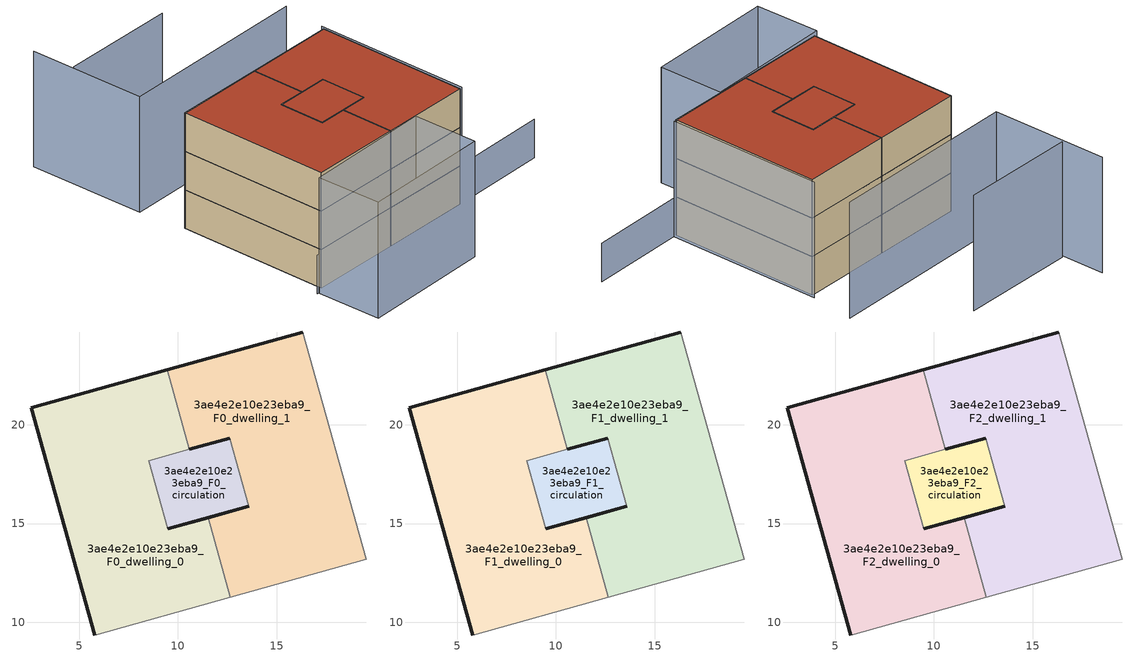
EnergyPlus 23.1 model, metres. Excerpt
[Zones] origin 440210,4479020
3ae4e2e10e23eba9_F0_dwelling_0
 floor ground (EU_floor_Construction): 12.67,11.27 11.54,15.3 9.48,14.73 8.52,18.18 10.58,18.76 9.46,22.79 2.58,20.87 5.79,9.35 z0
 wall outside (EU_wall_Construction): 9.48,14.73 11.54,15.3 / 5.79,9.35 2.58,20.87 9.46,22.79 z0:3
 wall adiabatic (EU_wall_Construction): 12.67,11.27 5.79,9.35 z0:3
 wall to 3ae4e2e10e23eba9_F0_dwelling_1 (EU_wall_Construction): 9.46,22.79 10.58,18.76 / 11.54,15.3 12.67,11.27 z0:3
 wall to 3ae4e2e10e23eba9_F0_circulation (EU_wall_Construction): 10.58,18.76 8.52,18.18 9.48,14.73 z0:3
3ae4e2e10e23eba9_F0_dwelling_1
 floor ground (EU_floor_Construction): 19.54,13.18 16.33,24.7 9.46,22.79 10.58,18.76 12.64,19.33 13.6,15.88 11.54,15.3 12.67,11.27 z0
 wall outside (EU_wall_Construction): 11.54,15.3 13.6,15.88 / 9.46,22.79 16.33,24.7 / 12.64,19.33 10.58,18.76 z0:3
 wall adiabatic (EU_wall_Construction): 16.33,24.7 19.54,13.18 12.67,11.27 z0:3
 wall to 3ae4e2e10e23eba9_F0_circulation (EU_wall_Construction): 13.61,15.88 12.64,19.33 z0:3
3ae4e2e10e23eba9_F0_circulation
 floor ground (EU_floor_Construction): 13.6,15.88 12.64,19.33 8.52,18.18 9.48,14.73 z0
 wall outside (EU_wall_Construction): 13.6,15.88 9.48,14.73 / 10.58,18.76 12.64,19.33 z0:3
3ae4e2e10e23eba9_F1_dwelling_0
 floor to 3ae4e2e10e23eba9_F0_dwelling_0 (EU_floor_Construction): 12.67,11.27 11.54,15.3 9.48,14.73 8.52,18.18 10.58,18.76 9.46,22.79 2.58,20.87 5.79,9.35 z3
 wall outside (EU_wall_Construction): 9.48,14.73 11.54,15.3 / 5.79,9.35 2.58,20.87 9.46,22.79 z3:6
 wall adiabatic (EU_wall_Construction): 12.67,11.27 5.79,9.35 z3:6
 wall to 3ae4e2e10e23eba9_F1_dwelling_1 (EU_wall_Construction): 9.46,22.79 10.58,18.76 / 11.54,15.3 12.67,11.27 z3:6
 wall to 3ae4e2e10e23eba9_F1_circulation (EU_wall_Construction): 10.58,18.76 8.52,18.18 9.48,14.73 z3:6
3ae4e2e10e23eba9_F1_dwelling_1
 floor to 3ae4e2e10e23eba9_F0_dwelling_1 (EU_floor_Construction): 19.54,13.18 16.33,24.7 9.46,22.79 10.58,18.76 12.64,19.33 13.6,15.88 11.54,15.3 12.67,11.27 z3
 wall outside (EU_wall_Construction): 11.54,15.3 13.6,15.88 / 9.46,22.79 16.33,24.7 / 12.64,19.33 10.58,18.76 z3:6
 wall adiabatic (EU_wall_Construction): 16.33,24.7 19.54,13.18 12.67,11.27 z3:6
 wall to 3ae4e2e10e23eba9_F1_circulation (EU_wall_Construction): 13.61,15.88 12.64,19.33 z3:6
3ae4e2e10e23eba9_F1_circulation
 floor to 3ae4e2e10e23eba9_F0_circulation (EU_floor_Construction): 13.6,15.88 12.64,19.33 8.52,18.18 9.48,14.73 z3
 wall outside (EU_wall_Construction): 13.6,15.88 9.48,14.73 / 10.58,18.76 12.64,19.33 z3:6
3ae4e2e10e23eba9_F2_dwelling_0
 floor to 3ae4e2e10e23eba9_F1_dwelling_0 (EU_floor_Construction): 12.67,11.27 11.54,15.3 9.48,14.73 8.52,18.18 10.58,18.76 9.46,22.79 2.58,20.87 5.79,9.35 z6
 wall outside (EU_wall_Construction): 9.48,14.73 11.54,15.3 / 5.79,9.35 2.58,20.87 9.46,22.79 z6:9
 wall adiabatic (EU_wall_Construction): 12.67,11.27 5.79,9.35 z6:9
 wall to 3ae4e2e10e23eba9_F2_dwelling_1 (EU_wall_Construction): 9.46,22.79 10.58,18.76 / 11.54,15.3 12.67,11.27 z6:9
 wall to 3ae4e2e10e23eba9_F2_circulation (EU_wall_Construction): 10.58,18.76 8.52,18.18 9.48,14.73 z6:9
 roof outside (EU_roof_Construction): 9.46,22.79 10.58,18.76 8.52,18.18 9.48,14.73 11.54,15.3 12.67,11.27 5.79,9.35 2.58,20.87 z9
3ae4e2e10e23eba9_F2_dwelling_1
 floor to 3ae4e2e10e23eba9_F1_dwelling_1 (EU_floor_Construction): 19.54,13.18 16.33,24.7 9.46,22.79 10.58,18.76 12.64,19.33 13.6,15.88 11.54,15.3 12.67,11.27 z6
 wall outside (EU_wall_Construction): 11.54,15.3 13.6,15.88 / 9.46,22.79 16.33,24.7 / 12.64,19.33 10.58,18.76 z6:9
 wall adiabatic (EU_wall_Construction): 16.33,24.7 19.54,13.18 12.67,11.27 z6:9
 wall to 3ae4e2e10e23eba9_F2_circulation (EU_wall_Construction): 13.61,15.88 12.64,19.33 z6:9
 roof outside (EU_roof_Construction): 16.33,24.7 19.54,13.18 12.67,11.27 11.54,15.3 13.6,15.88 12.64,19.33 10.58,18.76 9.46,22.79 z9
3ae4e2e10e23eba9_F2_circulation
 floor to 3ae4e2e10e23eba9_F1_circulation (EU_floor_Construction): 13.6,15.88 12.64,19.33 8.52,18.18 9.48,14.73 z6
 wall outside (EU_wall_Construction): 13.6,15.88 9.48,14.73 / 10.58,18.76 12.64,19.33 z6:9
 roof outside (EU_roof_Construction): 12.64,19.33 13.6,15.88 9.48,14.73 8.52,18.18 z9
shading: 5.17,8.94 26.98,15.37 z0:3; 15.9,28.51 1.23,24.27 / 1.23,24.27 -1.32,33.1 / 8.51,32.35 -0.23,29.92 / 19.71,13.27 16.4,25.02 / 5.34,8.93 15.09,11.86 / 15.09,11.86 16.55,7 / 16.55,7 6.8,4.07 / 6.8,4.07 5.34,8.93 z0:9
[Building]
EU S2 Campaign: North Axis=0; Terrain=City; Solar Distribution=FullExterior
[Site:Location]
Madrid: Latitude=40.5; Longitude=-3.5; Time Zone=1; Elevation=609
[SizingPeriod:WeatherFileDays]
AnnualSizingPeriod: Begin Month=1; Begin Day of Month=1; End Month=12; End Day of Month=31; Day of Week for Start Day=Monday; Use Weather File Daylight Saving Period=No; Use Weather File Rain and Snow Indicators=No
[MATERIAL]
EU_InternalMass_Material: Roughness=MediumRough; Thickness=0.1; Conductivity=1; Density=1800; Specific Heat=900; Thermal Absorptance=0.9; Solar Absorptance=0.7; Visible Absorptance=0.7
[MATERIAL:NOMASS] Roughness=MediumRough; Thermal Absorptance=0.9; Solar Absorptance=0.7; Visible Absorptance=0.7
Name | Thermal Resistance
EU_wall_NoMass | 1.60022
EU_roof_NoMass | 1.57597
EU_floor_NoMass | 0.470652
[CONSTRUCTION]
EU_wall_Construction: EU_wall_NoMass
EU_roof_Construction: EU_roof_NoMass
EU_floor_Construction: EU_floor_NoMass
EU_InternalMass_Construction: EU_InternalMass_Material
[ZONE] Type=1; Multiplier=1; Ceiling Height=autocalculate; Floor Area=autocalculate; Part of Total Floor Area=Yes
Name | Volume
3ae4e2e10e23eba9_F0_dwelling_0 | 233.023
3ae4e2e10e23eba9_F1_dwelling_0; 3ae4e2e10e23eba9_F2_dwelling_0 | 233.024
3ae4e2e10e23eba9_F0_dwelling_1; 3ae4e2e10e23eba9_F1_dwelling_1; 3ae4e2e10e23eba9_F2_dwelling_1 | 233.006
3ae4e2e10e23eba9_F0_circulation | 46.0898
3ae4e2e10e23eba9_F1_circulation; 3ae4e2e10e23eba9_F2_circulation | 46.0902
[INTERNALMASS] Construction=EU_InternalMass_Construction; Surface Area=77.6735
Name | Zone or ZoneList
3ae4e2e10e23eba9_F0_dwelling_0_EU_InternalMass | 3ae4e2e10e23eba9_F0_dwelling_0
3ae4e2e10e23eba9_F0_dwelling_1_EU_InternalMass | 3ae4e2e10e23eba9_F0_dwelling_1
3ae4e2e10e23eba9_F1_dwelling_0_EU_InternalMass | 3ae4e2e10e23eba9_F1_dwelling_0
3ae4e2e10e23eba9_F1_dwelling_1_EU_InternalMass | 3ae4e2e10e23eba9_F1_dwelling_1
3ae4e2e10e23eba9_F2_dwelling_0_EU_InternalMass | 3ae4e2e10e23eba9_F2_dwelling_0
3ae4e2e10e23eba9_F2_dwelling_1_EU_InternalMass | 3ae4e2e10e23eba9_F2_dwelling_1
[OTHEREQUIPMENT] Fuel Type=Electricity; Design Level Calculation Method=Watts/Area; Power per Zone Floor Area=1; Fraction Latent=0; Fraction Radiant=0; Fraction Lost=0; Carbon Dioxide Generation Rate=0; EndUse Subcategory=EU_Step8_InternalGains
Name | Zone or ZoneList or Space or SpaceList | Schedule
EU_Step8_InternalGain_3ae4e2e10e23eba9_F0_dwelling_0_f000 | 3ae4e2e10e23eba9_F0_dwelling_0 | EU_Step8_GainSchedule_3ae4e2e10e23eba9_F0_dwelling_0_f000
EU_Step8_InternalGain_3ae4e2e10e23eba9_F0_dwelling_1_f000 | 3ae4e2e10e23eba9_F0_dwelling_1 | EU_Step8_GainSchedule_3ae4e2e10e23eba9_F0_dwelling_1_f000
EU_Step8_InternalGain_3ae4e2e10e23eba9_F1_dwelling_0_f000 | 3ae4e2e10e23eba9_F1_dwelling_0 | EU_Step8_GainSchedule_3ae4e2e10e23eba9_F1_dwelling_0_f000
EU_Step8_InternalGain_3ae4e2e10e23eba9_F1_dwelling_1_f000 | 3ae4e2e10e23eba9_F1_dwelling_1 | EU_Step8_GainSchedule_3ae4e2e10e23eba9_F1_dwelling_1_f000
EU_Step8_InternalGain_3ae4e2e10e23eba9_F2_dwelling_0_f000 | 3ae4e2e10e23eba9_F2_dwelling_0 | EU_Step8_GainSchedule_3ae4e2e10e23eba9_F2_dwelling_0_f000
EU_Step8_InternalGain_3ae4e2e10e23eba9_F2_dwelling_1_f000 | 3ae4e2e10e23eba9_F2_dwelling_1 | EU_Step8_GainSchedule_3ae4e2e10e23eba9_F2_dwelling_1_f000
[ZONEINFILTRATION:DESIGNFLOWRATE] Schedule=EU_AlwaysOn; Design Flow Rate Calculation Method=Flow/Area; Flow Rate per Floor Area=0.0005; Constant Term Coefficient=1; Temperature Term Coefficient=0; Velocity Term Coefficient=0; Velocity Squared Term Coefficient=0
Name | Zone or ZoneList or Space or SpaceList
EU_Circulation_Infiltration_3ae4e2e10e23eba9_F0_circulation | 3ae4e2e10e23eba9_F0_circulation
EU_Circulation_Infiltration_3ae4e2e10e23eba9_F1_circulation | 3ae4e2e10e23eba9_F1_circulation
EU_Circulation_Infiltration_3ae4e2e10e23eba9_F2_circulation | 3ae4e2e10e23eba9_F2_circulation
[ZONEVENTILATION:DESIGNFLOWRATE] Schedule=EU_AlwaysOn; Design Flow Rate Calculation Method=AirChanges/Hour; Air Changes per Hour=0.480704; Ventilation Type=Natural; Fan Pressure Rise=0; Fan Total Efficiency=1; Constant Term Coefficient=1; Temperature Term Coefficient=0; Velocity Term Coefficient=0; Velocity Squared Term Coefficient=0; Minimum Indoor Temperature=-100; Maximum Indoor Temperature=100; Delta Temperature=-100; Minimum Outdoor Temperature=-100; Maximum Outdoor Temperature=100; Maximum Wind Speed=40
Name | Zone or ZoneList or Space or SpaceList
EU_ConstantAir_3ae4e2e10e23eba9_F0_dwelling_0 | 3ae4e2e10e23eba9_F0_dwelling_0
EU_ConstantAir_3ae4e2e10e23eba9_F0_dwelling_1 | 3ae4e2e10e23eba9_F0_dwelling_1
EU_ConstantAir_3ae4e2e10e23eba9_F1_dwelling_0 | 3ae4e2e10e23eba9_F1_dwelling_0
EU_ConstantAir_3ae4e2e10e23eba9_F1_dwelling_1 | 3ae4e2e10e23eba9_F1_dwelling_1
EU_ConstantAir_3ae4e2e10e23eba9_F2_dwelling_0 | 3ae4e2e10e23eba9_F2_dwelling_0
EU_ConstantAir_3ae4e2e10e23eba9_F2_dwelling_1 | 3ae4e2e10e23eba9_F2_dwelling_1
[HVACTEMPLATE:THERMOSTAT] Constant Heating Setpoint=20; Constant Cooling Setpoint=50
EU_HeatOnly_3ae4e2e10e23eba9_F0_dwelling_0; EU_HeatOnly_3ae4e2e10e23eba9_F0_dwelling_1; EU_HeatOnly_3ae4e2e10e23eba9_F1_dwelling_0; EU_HeatOnly_3ae4e2e10e23eba9_F1_dwelling_1; EU_HeatOnly_3ae4e2e10e23eba9_F2_dwelling_0; EU_HeatOnly_3ae4e2e10e23eba9_F2_dwelling_1
[HVACTEMPLATE:ZONE:IDEALLOADSAIRSYSTEM] System Availability Schedule=EU_AlwaysOn; Maximum Heating Supply Air Temperature=50; Minimum Cooling Supply Air Temperature=13; Maximum Heating Supply Air Humidity Ratio=0.0156; Minimum Cooling Supply Air Humidity Ratio=0.0077; Heating Limit=NoLimit; Cooling Limit=NoLimit; Heating Availability Schedule=EU_AlwaysOn; Cooling Availability Schedule=EU_CoolingOff; Dehumidification Control Type=ConstantSensibleHeatRatio; Cooling Sensible Heat Ratio=0.7; Dehumidification Setpoint=60; Humidification Control Type=None; Humidification Setpoint=30; Outdoor Air Method=None; Outdoor Air Flow Rate per Person=0.00944; Outdoor Air Flow Rate per Zone Floor Area=0; Outdoor Air Flow Rate per Zone=0; Demand Controlled Ventilation Type=None; Outdoor Air Economizer Type=NoEconomizer; Heat Recovery Type=None; Sensible Heat Recovery Effectiveness=0.7; Latent Heat Recovery Effectiveness=0.65
Name | Template Thermostat
3ae4e2e10e23eba9_F0_dwelling_0 | EU_HeatOnly_3ae4e2e10e23eba9_F0_dwelling_0
3ae4e2e10e23eba9_F0_dwelling_1 | EU_HeatOnly_3ae4e2e10e23eba9_F0_dwelling_1
3ae4e2e10e23eba9_F1_dwelling_0 | EU_HeatOnly_3ae4e2e10e23eba9_F1_dwelling_0
3ae4e2e10e23eba9_F1_dwelling_1 | EU_HeatOnly_3ae4e2e10e23eba9_F1_dwelling_1
3ae4e2e10e23eba9_F2_dwelling_0 | EU_HeatOnly_3ae4e2e10e23eba9_F2_dwelling_0
3ae4e2e10e23eba9_F2_dwelling_1 | EU_HeatOnly_3ae4e2e10e23eba9_F2_dwelling_1
[SIZING:ZONE] Zone Cooling Design Supply Air Temperature Input Method=SupplyAirTemperature; Zone Cooling Design Supply Air Temperature=13; Zone Heating Design Supply Air Temperature Input Method=SupplyAirTemperature; Zone Heating Design Supply Air Temperature=50; Zone Cooling Design Supply Air Humidity Ratio=0.008; Zone Heating Design Supply Air Humidity Ratio=0.008; Cooling Design Air Flow Method=DesignDay; Cooling Design Air Flow Rate=0; Cooling Minimum Air Flow per Zone Floor Area=0.000762; Cooling Minimum Air Flow=0; Cooling Minimum Air Flow Fraction=0.2; Heating Design Air Flow Method=DesignDay; Heating Design Air Flow Rate=0; Heating Maximum Air Flow per Zone Floor Area=0.002032; Heating Maximum Air Flow=0.141576; Heating Maximum Air Flow Fraction=0.3; Account for Dedicated Outdoor Air System=No; Dedicated Outdoor Air System Control Strategy=NeutralSupplyAir; Dedicated Outdoor Air Low Setpoint Temperature for Design=autosize; Dedicated Outdoor Air High Setpoint Temperature for Design=autosize; Zone Load Sizing Method=Sensible Load Only No Latent Load; Zone Latent Cooling Design Supply Air Humidity Ratio Input Method=HumidityRatioDifference; Zone Cooling Design Supply Air Humidity Ratio Difference=0.005; Zone Latent Heating Design Supply Air Humidity Ratio Input Method=HumidityRatioDifference; Zone Humidification Design Supply Air Humidity Ratio Difference=0.005
3ae4e2e10e23eba9_F0_dwelling_0; 3ae4e2e10e23eba9_F0_dwelling_1; 3ae4e2e10e23eba9_F1_dwelling_0; 3ae4e2e10e23eba9_F1_dwelling_1; 3ae4e2e10e23eba9_F2_dwelling_0; 3ae4e2e10e23eba9_F2_dwelling_1
[SCHEDULE:CONSTANT]
Name | Hourly Value
EU_AlwaysOn | 1
EU_CoolingOff | 0
[SCHEDULE:FILE] Column Number=1; Rows to Skip at Top=0; Number of Hours of Data=8760; Column Separator=Comma; Interpolate to Timestep=No; Minutes per Item=60; Adjust Schedule for Daylight Savings=Yes
Name | File
EU_Step8_GainSchedule_3ae4e2e10e23eba9_F0_dwelling_0_f000 | ../../schedules/3ae4e2e10e23eba9/3ae4e2e10e23eba9_F0_dwelling_0_f000_gain.csv
EU_Step8_GainSchedule_3ae4e2e10e23eba9_F0_dwelling_1_f000 | ../../schedules/3ae4e2e10e23eba9/3ae4e2e10e23eba9_F0_dwelling_1_f000_gain.csv
EU_Step8_GainSchedule_3ae4e2e10e23eba9_F1_dwelling_0_f000 | ../../schedules/3ae4e2e10e23eba9/3ae4e2e10e23eba9_F1_dwelling_0_f000_gain.csv
EU_Step8_GainSchedule_3ae4e2e10e23eba9_F1_dwelling_1_f000 | ../../schedules/3ae4e2e10e23eba9/3ae4e2e10e23eba9_F1_dwelling_1_f000_gain.csv
EU_Step8_GainSchedule_3ae4e2e10e23eba9_F2_dwelling_0_f000 | ../../schedules/3ae4e2e10e23eba9/3ae4e2e10e23eba9_F2_dwelling_0_f000_gain.csv
EU_Step8_GainSchedule_3ae4e2e10e23eba9_F2_dwelling_1_f000 | ../../schedules/3ae4e2e10e23eba9/3ae4e2e10e23eba9_F2_dwelling_1_f000_gain.csv
